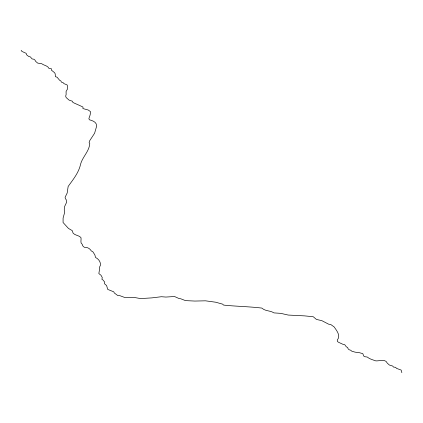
<?xml version="1.0" encoding="UTF-8"?>
<svg xmlns="http://www.w3.org/2000/svg" width="423" height="423" viewBox="0 0 423 423"><rect width="100%" height="100%" fill="white"/><g stroke="black" fill="none" stroke-linecap="round" stroke-linejoin="round"><path stroke-width="0.63" d="M21.15 50.311L21.911 51.405L26.184 53.34L26.475 54.715L28.642 56.439L30.356 56.883L32.053 58.887L33.983 59.289L35.061 60.203L35.601 61.335L37.689 63.106L41.729 63.725C43.971 65.528 47.625 65.517 49.005 68.436L51.326 68.611L51.326 70.065L54.562 72.703L55.186 73.792L55.397 76.669L57.094 77.213L59.569 80.211L60.875 80.983L61.483 82.173L63.122 82.665L64.037 83.669L67.061 84.886L67.527 86.065L67.426 89.131L66.078 91.474L66.136 94.445L65.665 96.18L66.115 97.459L67.046 98.363L69.134 100.135L72.391 101.213L72.92 102.451C76.246 104.047 79.614 105.396 82.987 107.056L82.903 108.563L88.174 109.996L90.496 111.63L90.162 114.829L88.888 118.588L89.353 119.767C92.663 120.708 96.571 121.914 96.687 125.991L94.609 133.224L89.729 140.663L89.1 142.493L89.782 143.635C89.147 151.445 82.612 156.806 80.613 164.071C78.837 172.679 73.116 179.479 68.156 186.453L67.172 193.041L65.121 197.255L65.338 198.678L66.194 199.624L66.559 202.411L64.587 206.583L64.248 209.787L64.619 212.573L63.096 218.025L63.069 222.498L68.452 228.42L72.254 230.63L73.089 233.142C75.151 235.489 78.8 235.22 80.909 237.53C81.443 239.45 80.449 241.38 81.258 243.331L82.252 244.288L82.564 245.562L83.405 246.614L84.568 247.381C87.339 247.032 89.993 248.602 91.305 250.955L92.769 251.637L94.852 254.868L95.529 257.47C98.448 258.887 100.658 261.652 100.521 265.078L99.579 267.087L99.717 268.557L98.834 273.538L100.997 275.262L102.287 277.594L101.895 279.286L103.122 280.105L104.74 282.152L104.502 283.748L106.591 285.52L107.722 289.401L113.766 291.833L114.31 292.97L117.705 295.513L119.889 295.682L124.611 297.438L134.646 297.517L140.536 298.585L151.899 297.882L161.401 296.724L165.906 297.062L174.535 296.512L178.807 298.448L180.817 298.807L185.464 300.616L194.871 301.06L205.446 300.816L215.709 302.218L222.614 304.142L223.614 305.099C236.404 306.432 249.036 306.538 261.842 308.081C265.205 311.323 270.281 310.408 274.014 312.898L280.782 313.358L288.222 315.061L304.555 315.875L313.258 316.742L316.42 319.423L321.861 320.666L328.671 324.198L330.76 324.51L334.17 326.953C336.756 330.749 340.964 335.55 337.258 340.145L337.475 341.562L338.643 342.329L342.974 344.322L344.766 344.719L346.31 346.812L347.695 347.537L348.081 348.764L349.081 349.726L350.778 350.265L351.714 351.169L355.124 352.158L359.323 352.682L362.812 353.623L363.727 356.081L365.192 356.763L367.222 357.023C369.702 359.085 372.922 359.862 375.899 360.904C379.584 361.099 385.48 358.545 387.315 363.167L389.387 365.038L392.724 366.069L393.501 367.069L395.669 367.333L396.446 368.333L401.168 370.088L401.85 372.689"/></g></svg>
